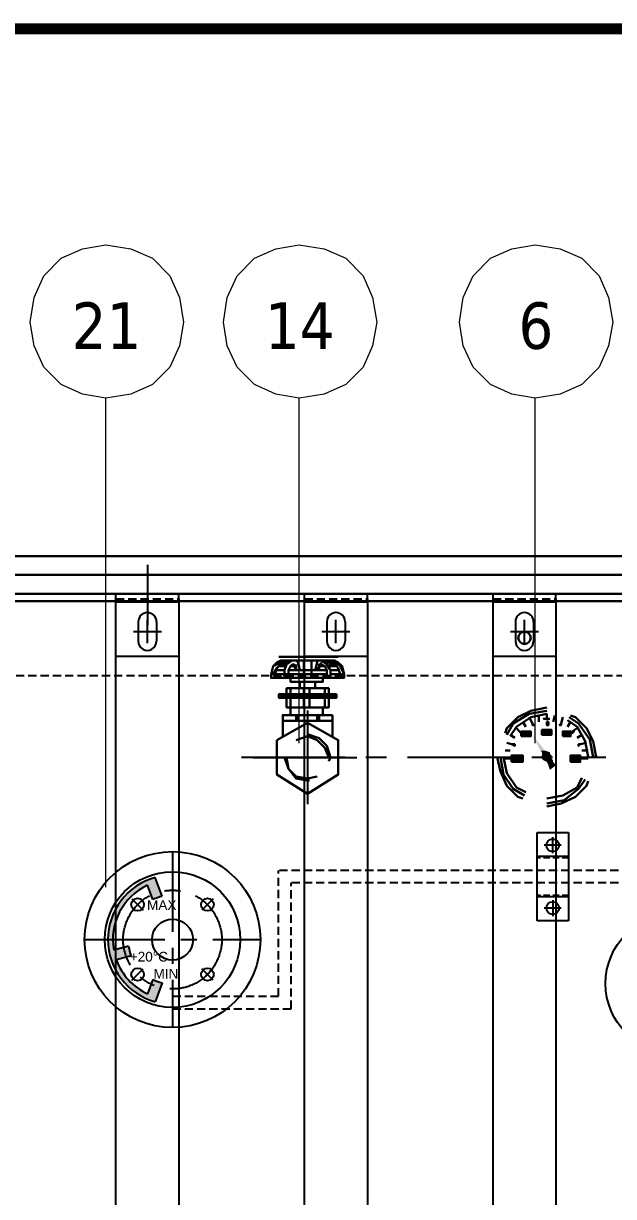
# Model space of a CAD drawing. Header units: millimetres. Extents: x 183355 to 194386, y -190559 to -183233.
# Drawn here: x 185954 to 186423, y -184408 to -183475 of the extents above; entities that cross this region are included whole.
import ezdxf

# ---------------------------------------------------------------- set-up
doc = ezdxf.new("R2010")
doc.units = ezdxf.units.MM
doc.header["$LTSCALE"] = 13
for name, pattern in [('CENTER', [50.8, 31.75, -6.35, 6.35, -6.35]), ('CENTER2', [1.125, 0.75, -0.125, 0.125, -0.125]), ('CENTERX2', [101.6, 63.5, -12.7, 12.7, -12.7]), ('DASHED', [0.75, 0.5, -0.25]), ('HIDDEN', [9.525, 6.35, -3.175])]:
    doc.linetypes.add(name, pattern=pattern)
doc.layers.get('0').update_dxf_attribs({"color": 1, "linetype": 'CENTER'})
for name, color, linetype in [('1', 4, 'Continuous'), ('2细线层', 4, 'Continuous'), ('3', 6, 'HIDDEN'), ('3中心线层', 1, 'CENTER'), ('4虚线层', 6, 'DASHED'), ('PDF_几何图形', 7, 'Continuous'), ('粗实线', 4, 'Continuous')]:
    doc.layers.add(name, color=color, linetype=linetype)
doc.layers.add('标注、文本', color=3, linetype='Continuous', lineweight=25)
doc.layers.add('铁心', color=3, linetype='Continuous', lineweight=0)
doc.styles.add('Note Text (ANSI)', font='arial.ttf')
doc.styles.add('Tahoma$001', font='tahoma.ttf', dxfattribs={"height": 2.159784})

# ---------------------------------------------------------------- blocks, each defined once
blk = doc.blocks.new('A$C611D0E0A')
at = {"layer": '粗实线', "lineweight": 30}
h = blk.add_hatch(color=256, dxfattribs=at)
h.dxf.hatch_style = 2
h.paths.add_polyline_path([(0.931, 2.201), (0.931, 2.159), (0.974, 2.159)])
h = blk.add_hatch(color=256, dxfattribs=at)
h.dxf.hatch_style = 2
h.paths.add_polyline_path([(1.693, 2.201), (1.651, 2.159), (1.693, 2.159)])
h = blk.add_hatch(color=256, dxfattribs=at)
h.dxf.hatch_style = 2
h.paths.add_polyline_path([(0.593, 1.99), (0.635, 1.99), (0.635, 1.947)])
h = blk.add_hatch(color=256, dxfattribs=at)
h.dxf.hatch_style = 2
h.paths.add_polyline_path([(0.635, 1.863), (0.889, 1.863), (0.889, 1.99), (0.635, 1.99)])
h = blk.add_hatch(color=256, dxfattribs=at)
h.dxf.hatch_style = 2
h.paths.add_polyline_path([(0.931, 1.905), (1.143, 1.482), (1.27, 1.482)])
h = blk.add_hatch(color=256, dxfattribs=at)
h.dxf.hatch_style = 2
h.paths.add_polyline_path([(1.185, 1.905), (1.439, 1.905), (1.439, 2.032), (1.185, 2.032)])
h = blk.add_hatch(color=256, dxfattribs=at)
h.dxf.hatch_style = 2
h.paths.add_polyline_path([(1.736, 1.863), (1.947, 1.863), (1.947, 1.99), (1.736, 1.99)])
h = blk.add_hatch(color=256, dxfattribs=at)
h.dxf.hatch_style = 2
h.paths.add_polyline_path([(1.99, 1.99), (1.947, 1.947), (1.99, 1.947)])
h = blk.add_hatch(color=256, dxfattribs=at)
h.dxf.hatch_style = 2
h.paths.add_polyline_path([(1.99, 1.99), (2.032, 1.99), (1.99, 1.947)])
h = blk.add_hatch(color=256, dxfattribs=at)
h.dxf.hatch_style = 2
h.paths.add_polyline_path([(0.423, 1.651), (0.466, 1.651), (0.466, 1.609)])
h = blk.add_hatch(color=256, dxfattribs=at)
h.dxf.hatch_style = 2
h.paths.add_polyline_path([(2.159, 1.651), (2.201, 1.651), (2.159, 1.609)])
h = blk.add_hatch(color=256, dxfattribs=at)
h.dxf.hatch_style = 2
h.paths.add_polyline_path([(0.381, 1.185), (0.677, 1.185), (0.677, 1.355), (0.381, 1.355)])
h = blk.add_hatch(color=256, dxfattribs=at)
h.dxf.hatch_style = 2
h.paths.add_polyline_path([(1.143, 1.482), (1.185, 1.439), (1.397, 1.439)])
h = blk.add_hatch(color=256, dxfattribs=at)
h.dxf.hatch_style = 2
h.paths.add_polyline_path([(1.143, 1.482), (1.27, 1.482), (1.397, 1.439)])
h = blk.add_hatch(color=256, dxfattribs=at)
h.dxf.hatch_style = 2
h.paths.add_polyline_path([(1.185, 1.355), (1.143, 1.312), (1.439, 1.312)])
h = blk.add_hatch(color=256, dxfattribs=at)
h.dxf.hatch_style = 2
h.paths.add_polyline_path([(1.143, 1.312), (1.185, 1.27), (1.439, 1.27)])
h = blk.add_hatch(color=256, dxfattribs=at)
h.dxf.hatch_style = 2
h.paths.add_polyline_path([(1.143, 1.312), (1.439, 1.312), (1.439, 1.27)])
h = blk.add_hatch(color=256, dxfattribs=at)
h.dxf.hatch_style = 2
h.paths.add_polyline_path([(1.185, 1.439), (1.185, 1.397), (1.397, 1.397)])
h = blk.add_hatch(color=256, dxfattribs=at)
h.dxf.hatch_style = 2
h.paths.add_polyline_path([(1.185, 1.439), (1.397, 1.439), (1.397, 1.397)])
h = blk.add_hatch(color=256, dxfattribs=at)
h.dxf.hatch_style = 2
h.paths.add_polyline_path([(1.185, 1.397), (1.185, 1.355), (1.439, 1.355)])
h = blk.add_hatch(color=256, dxfattribs=at)
h.dxf.hatch_style = 2
h.paths.add_polyline_path([(1.185, 1.397), (1.397, 1.397), (1.439, 1.355)])
h = blk.add_hatch(color=256, dxfattribs=at)
h.dxf.hatch_style = 2
h.paths.add_polyline_path([(1.185, 1.355), (1.439, 1.355), (1.439, 1.312)])
h = blk.add_hatch(color=256, dxfattribs=at)
h.dxf.hatch_style = 2
h.paths.add_polyline_path([(1.185, 1.27), (1.228, 1.228), (1.482, 1.228)])
h = blk.add_hatch(color=256, dxfattribs=at)
h.dxf.hatch_style = 2
h.paths.add_polyline_path([(1.185, 1.27), (1.439, 1.27), (1.482, 1.228)])
h = blk.add_hatch(color=256, dxfattribs=at)
h.dxf.hatch_style = 2
h.paths.add_polyline_path([(1.947, 1.185), (2.201, 1.185), (2.201, 1.355), (1.947, 1.355)])
h = blk.add_hatch(color=256, dxfattribs=at)
h.dxf.hatch_style = 2
h.paths.add_polyline_path([(1.228, 1.228), (1.312, 1.185), (1.482, 1.185)])
h = blk.add_hatch(color=256, dxfattribs=at)
h.dxf.hatch_style = 2
h.paths.add_polyline_path([(1.228, 1.228), (1.482, 1.228), (1.482, 1.185)])
h = blk.add_hatch(color=256, dxfattribs=at)
h.dxf.hatch_style = 2
h.paths.add_polyline_path([(1.312, 1.185), (1.355, 1.101), (1.566, 1.101)])
h = blk.add_hatch(color=256, dxfattribs=at)
h.dxf.hatch_style = 2
h.paths.add_polyline_path([(1.312, 1.185), (1.482, 1.185), (1.566, 1.101)])
h = blk.add_hatch(color=256, dxfattribs=at)
h.dxf.hatch_style = 2
h.paths.add_polyline_path([(1.355, 1.101), (1.566, 1.101), (1.397, 0.974)])
for points in [[(1.312, 2.625), (0.889, 2.54), (0.55, 2.371), (0.254, 2.074), (0.212, 1.947)], [(1.312, 2.54), (0.847, 2.455), (0.423, 2.201), (0.254, 1.905)], [(1.312, 2.455), (0.889, 2.371), (0.508, 2.117), (0.339, 1.863)], [(2.413, 1.312), (2.328, 1.736), (2.117, 2.117), (1.863, 2.286)], [(2.54, 1.312), (2.455, 1.778), (2.159, 2.201), (1.905, 2.371)], [(2.625, 1.312), (2.54, 1.736), (2.371, 2.074), (2.074, 2.371), (1.947, 2.413)], [(0, 1.312), (0.085, 0.931), (0.254, 0.55), (0.55, 0.254), (0.677, 0.212)], [(0.085, 1.312), (0.169, 0.847), (0.423, 0.466), (0.72, 0.296)], [(0.169, 1.312), (0.254, 0.889), (0.508, 0.508), (0.762, 0.381)], [(2.54, 1.312), (2.54, 1.355)], [(2.625, 1.312), (2.625, 1.355)], [(1.312, 0.212), (1.736, 0.296), (2.117, 0.508), (2.244, 0.762)], [(1.312, 0.085), (1.778, 0.169), (2.159, 0.466), (2.328, 0.72)], [(1.312, 0), (1.693, 0.085), (2.074, 0.254), (2.371, 0.55), (2.413, 0.677)]]:
    blk.add_lwpolyline(points, dxfattribs=at)
for points in [[(0.931, 2.201), (0.974, 2.159), (0.931, 2.159)], [(1.397, 2.328), (1.228, 2.328)], [(1.312, 2.244), (1.312, 2.201), (1.312, 2.159), (1.355, 2.159), (1.355, 2.201), (1.355, 2.244)], [(1.693, 2.201), (1.693, 2.159), (1.651, 2.159)], [(1.693, 2.201), (1.651, 2.159), (1.693, 2.159)], [(0.593, 1.99), (0.635, 1.947)], [(0.635, 1.863), (0.889, 1.863), (0.889, 1.99), (0.635, 1.99)], [(1.185, 1.905), (1.439, 1.905), (1.439, 2.032), (1.185, 2.032)], [(1.736, 1.863), (1.947, 1.863), (1.947, 1.99), (1.736, 1.99)], [(2.032, 1.99), (1.99, 1.947), (1.947, 1.947), (1.99, 1.99)], [(1.99, 1.99), (1.947, 1.947), (1.99, 1.947), (2.032, 1.99)], [(0.381, 1.651), (0.466, 1.609), (0.466, 1.651), (0.423, 1.651)], [(2.201, 1.651), (2.159, 1.609), (2.159, 1.651)], [(2.201, 1.651), (2.159, 1.609), (2.159, 1.651)], [(0.339, 1.27), (0.381, 1.27)], [(0.381, 1.185), (0.677, 1.185), (0.677, 1.355), (0.381, 1.355)], [(1.947, 1.185), (2.201, 1.185), (2.201, 1.355), (1.947, 1.355)], [(2.286, 1.27), (2.201, 1.27)], [(2.286, 1.27), (2.201, 1.27)]]:
    blk.add_lwpolyline(points, close=True, dxfattribs=at)
for points in [[(0.677, 2.244), (0.677, 2.244), (0.762, 2.117), (0.762, 2.117)], [(0.847, 2.371), (0.847, 2.371), (0.931, 2.201), (0.931, 2.201)], [(1.101, 2.413), (1.101, 2.413), (1.101, 2.244), (1.101, 2.244)], [(1.312, 2.455), (1.312, 2.455), (1.312, 2.286), (1.312, 2.286)], [(1.524, 2.413), (1.524, 2.413), (1.482, 2.244), (1.482, 2.244)], [(1.736, 2.371), (1.736, 2.371), (1.693, 2.201), (1.693, 2.201)], [(1.947, 2.244), (1.947, 2.244), (1.863, 2.117), (1.863, 2.117)], [(0.339, 1.905), (0.339, 1.905), (0.466, 1.82), (0.466, 1.82)], [(0.508, 2.074), (0.508, 2.074), (0.593, 1.99), (0.593, 1.99)], [(2.117, 2.074), (2.117, 2.074), (1.99, 1.99), (1.99, 1.99)], [(2.244, 1.905), (2.244, 1.905), (2.117, 1.82), (2.117, 1.82)], [(0.254, 1.693), (0.254, 1.693), (0.381, 1.651), (0.381, 1.651)], [(2.371, 1.693), (2.371, 1.693), (2.201, 1.651), (2.201, 1.651)], [(0.169, 1.27), (0.169, 1.27), (0.339, 1.27), (0.339, 1.27)], [(0.212, 1.482), (0.212, 1.482), (0.339, 1.482), (0.339, 1.482)], [(2.413, 1.482), (2.413, 1.482), (2.244, 1.482), (2.244, 1.482)], [(2.413, 1.27), (2.413, 1.27), (2.286, 1.27), (2.286, 1.27)], [(2.413, 1.312), (2.413, 1.312), (2.413, 1.355), (2.413, 1.355)]]:
    blk.add_open_spline(points, degree=3, dxfattribs=at)
blk = doc.blocks.new('A$C1C912F39')
at = {"layer": 'PDF_几何图形'}
blk.add_circle((55.46, 81.31), 55.46, dxfattribs=at)
blk = doc.blocks.new('fgffg')
blk.add_hatch(color=256).paths.add_polyline_path([(26283.3, -83546.9, -0.054749), (26292.7, -83543.5), (26285.6, -83524, 0.757864), (26285.6, -83652), (26292.7, -83632.5, -0.054749), (26283.3, -83629), (26277.9, -83643.8, -0.201943), (26245.7, -83608.7), (26260.9, -83604.6, -0.054749), (26258.3, -83594.9), (26243.1, -83599, -0.342707), (26277.9, -83532.1)])
for p, q in [((26292.7, -83543.5), (26285.6, -83524)), ((26283.3, -83546.9), (26277.9, -83532.1)), ((26258.3, -83594.9), (26243.1, -83599)), ((26260.9, -83604.6), (26245.7, -83608.7)), ((26283.3, -83629), (26277.9, -83643.8)), ((26292.7, -83632.5), (26285.6, -83652))]:
    blk.add_line(p, q)
for radius, start, end in [(66.5, 105.6856, 254.3144), (61.5, 114.6661, 190.3339), (45.8, 103.7325, 116.2675), (45.8, 188.7325, 201.2675), (61.5, 199.6661, 245.3339), (45.8, 243.7325, 256.2675)]:
    blk.add_arc((26303.6, -83588), radius, start, end)
blk = doc.blocks.new('A$C6F763E90')
at = {"layer": '1', "color": 1, "linetype": 'CENTERX2', "lineweight": -3, "ltscale": 0.1}
for p, q in [((90.5, 181.1), (90.5, 0)), ((48.8, 132.3), (60.4, 120.7)), ((132.3, 132.3), (120.7, 120.7)), ((0, 90.5), (181.1, 90.5)), ((48.8, 48.8), (60.4, 60.4)), ((132.3, 48.8), (120.7, 60.4))]:
    blk.add_line(p, q, dxfattribs=at)
blk.add_circle((90.5, 90.5), 50.8, dxfattribs=at)
at = {"layer": '2细线层'}
for centre, radius in [((90.5, 90.5), 90.5), ((90.5, 90.5), 69.8), ((54.6, 126.5), 6.5), ((126.5, 126.5), 6.5), ((90.5, 90.5), 21.1), ((54.6, 54.6), 6.5), ((126.5, 54.6), 6.5)]:
    blk.add_circle(centre, radius, dxfattribs=at)
blk.add_blockref('fgffg', (-26213, 83678.5), dxfattribs=at)
at = {"layer": '2细线层', "style": 'Note Text (ANSI)'}
for s, p in [('MAX', (64.3, 121)), ('+20%%DC', (46.5, 67.9)), ('MIN', (70.9, 50.4))]:
    blk.add_text(s, height=10, dxfattribs=at).set_placement(p)
blk = doc.blocks.new('A$C7FBB5A69')
at = {"layer": '1'}
for p, q in [((0, 0), (0, 70)), ((0, 70), (25, 70)), ((25, 70), (25, 0)), ((25, 50.95), (0, 50.95)), ((25, 19.05), (0, 19.05)), ((25, 0), (0, 0))]:
    blk.add_line(p, q, dxfattribs=at)
for centre in [(12.5, 60), (12.5, 10)]:
    blk.add_circle(centre, 5, dxfattribs=at)
at = {"layer": '3', "ltscale": 0.06}
for p, q in [((25, 50), (0, 50)), ((25, 20), (0, 20))]:
    blk.add_line(p, q, dxfattribs=at)
at = {"layer": '3中心线层'}
for p, q in [((12.5, 53.61), (12.5, 66.39)), ((19.3, 60), (5.7, 60)), ((19.3, 10), (5.7, 10)), ((12.5, 16.39), (12.5, 3.61))]:
    blk.add_line(p, q, dxfattribs=at)
blk = doc.blocks.new('A$C14EE7FD3')
at = {"color": 1, "linetype": 'CENTER', "ltscale": 0.8}
for p, q in [((30, 13.84), (30, 36.16)), ((39.21, 25), (20.79, 25))]:
    blk.add_line(p, q, dxfattribs=at)
at = {"layer": '1'}
for p, q in [((4, 50), (0, 50)), ((0, 50), (0, 0)), ((4, 50), (50, 50)), ((50, 50), (50, 0)), ((22.25, 32.25), (37.75, 32.25)), ((22.25, 17.75), (37.75, 17.75)), ((4, 0), (0, 0)), ((50, 0), (4, 0))]:
    blk.add_line(p, q, dxfattribs=at)
for centre, start, end in [((22.25, 25), 90, 270), ((37.75, 25), 270, 90)]:
    blk.add_arc(centre, 7.25, start, end, dxfattribs=at)
at = {"layer": '4虚线层'}
blk.add_line((4, 0), (4, 50), dxfattribs=at)
blk = doc.blocks.new('A$C27D37FBA')
at = {"layer": '1', "color": 1, "linetype": 'CENTERX2', "lineweight": -3, "ltscale": 0.1}
for p, q in [((43.28, 74.34), (43.28, 0)), ((0, 37.17), (86.57, 37.17))]:
    blk.add_line(p, q, dxfattribs=at)
at = {"layer": '粗实线', "lineweight": 30}
for points in [[(21.92, 114.15), (18.86, 112.62), (15.81, 109.57)], [(21.92, 112.62), (18.86, 111.1), (15.81, 109.57)], [(34.13, 114.15), (31.07, 114.15), (26.5, 111.1), (24.97, 106.52)], [(37.18, 106.52), (35.65, 112.62), (34.13, 114.15)], [(49.39, 106.52), (50.92, 112.62), (50.92, 114.15)], [(61.6, 106.52), (58.55, 111.1), (53.97, 114.15)], [(70.76, 109.57), (67.71, 112.62), (64.65, 114.15)], [(69.23, 109.57), (67.71, 111.1), (64.65, 112.62)], [(72.28, 103.46), (72.28, 100.41), (14.28, 100.41), (14.28, 103.46)], [(61.6, 103.46), (72.28, 103.46), (72.28, 100.41), (14.28, 100.41), (14.28, 103.46), (24.97, 103.46)], [(21.92, 111.1), (20.39, 109.57), (18.86, 108.04)], [(21.92, 109.57), (20.39, 109.57), (18.86, 108.04)], [(31.07, 111.1), (29.55, 109.57), (28.02, 106.52)], [(31.07, 109.57), (29.55, 109.57), (28.02, 106.52)], [(28.02, 100.41), (28.02, 106.52), (28.02, 103.46)], [(28.02, 103.46), (58.55, 103.46)], [(34.13, 106.52), (34.13, 109.57), (32.6, 111.1)], [(34.13, 106.52), (32.6, 109.57)], [(34.13, 109.57), (34.13, 111.1)], [(53.97, 111.1), (52.44, 111.1), (52.44, 109.57), (52.44, 106.52)], [(53.97, 109.57), (52.44, 109.57)], [(58.55, 106.52), (57.02, 109.57), (53.97, 111.1)], [(58.55, 106.52), (57.02, 109.57), (53.97, 109.57)], [(58.55, 100.41), (58.55, 106.52), (58.55, 103.46)], [(67.71, 108.04), (66.18, 109.57), (64.65, 111.1)], [(67.71, 108.04), (66.18, 109.57), (64.65, 109.57)], [(26.5, 87.54), (26.5, 92.12), (60.07, 92.12), (60.07, 87.54)], [(60.07, 84.49), (60.07, 76.85), (26.5, 76.85), (26.5, 84.49)], [(60.07, 37.17), (57.02, 44.8), (50.92, 50.91), (43.28, 53.96), (34.13, 50.91)], [(60.07, 34.12), (61.6, 37.17), (58.55, 46.33), (52.44, 52.43), (43.28, 55.49)], [(60.07, 37.17), (60.07, 38.7)], [(24.97, 37.17), (28.02, 28.01), (34.13, 20.38), (43.28, 18.85), (44.81, 18.85)], [(26.5, 37.17), (28.02, 28.01), (34.13, 21.91), (43.28, 20.38), (50.92, 21.91)]]:
    blk.add_lwpolyline(points, dxfattribs=at)
for points in [[(55.5, 100.41), (55.5, 97.36), (29.55, 97.36), (29.55, 100.41)], [(49.39, 97.36), (49.39, 92.12), (37.18, 92.12), (37.18, 97.36)], [(66.18, 87.54), (66.18, 86.01), (20.39, 86.01), (20.39, 87.54)], [(66.18, 86.01), (66.18, 84.49), (20.39, 84.49), (20.39, 86.01)], [(55.5, 76.85), (55.5, 70.75), (29.55, 70.75), (29.55, 76.85)], [(63.13, 70.75), (63.13, 66.17), (23.44, 66.17), (23.44, 70.75)], [(18.86, 50.91), (18.86, 23.43), (43.28, 8.17), (67.71, 23.43), (67.71, 50.91), (43.28, 64.64)]]:
    blk.add_lwpolyline(points, close=True, dxfattribs=at)
for points in [[(20.39, 117.2), (20.39, 117.2), (67.71, 117.2), (67.71, 117.2)], [(21.92, 114.15), (21.92, 114.15), (64.65, 114.15), (64.65, 114.15)], [(21.92, 112.62), (21.92, 112.62), (28.02, 112.62), (28.02, 112.62)], [(40.23, 114.15), (40.23, 114.15), (40.23, 100.41), (40.23, 100.41)], [(46.34, 114.15), (46.34, 114.15), (46.34, 100.41), (46.34, 100.41)], [(53.97, 114.15), (53.97, 114.15), (50.92, 114.15), (50.92, 114.15)], [(50.92, 112.62), (50.92, 112.62), (50.92, 114.15), (50.92, 114.15)], [(53.97, 111.1), (53.97, 111.1), (53.97, 112.62), (53.97, 112.62)], [(64.65, 112.62), (64.65, 112.62), (57.02, 112.62), (57.02, 112.62)], [(14.28, 103.46), (14.28, 103.46), (15.81, 109.57), (15.81, 109.57)], [(14.28, 103.46), (14.28, 103.46), (15.81, 109.57), (15.81, 109.57)], [(15.81, 103.46), (15.81, 103.46), (18.86, 108.04), (18.86, 108.04)], [(17.34, 103.46), (17.34, 103.46), (18.86, 108.04), (18.86, 108.04)], [(24.97, 103.46), (24.97, 103.46), (17.34, 103.46), (17.34, 103.46)], [(18.86, 106.52), (18.86, 106.52), (24.97, 106.52), (24.97, 106.52)], [(21.92, 111.1), (21.92, 111.1), (26.5, 111.1), (26.5, 111.1)], [(21.92, 109.57), (21.92, 109.57), (26.5, 109.57), (26.5, 109.57)], [(24.97, 106.52), (24.97, 106.52), (24.97, 100.41), (24.97, 100.41)], [(24.97, 103.46), (24.97, 103.46), (28.02, 103.46), (28.02, 103.46)], [(28.02, 106.52), (28.02, 106.52), (58.55, 106.52), (58.55, 106.52)], [(58.55, 103.46), (58.55, 103.46), (28.02, 103.46), (28.02, 103.46)], [(31.07, 111.1), (31.07, 111.1), (32.6, 111.1), (32.6, 111.1)], [(31.07, 109.57), (31.07, 109.57), (32.6, 109.57), (32.6, 109.57)], [(52.44, 109.57), (52.44, 109.57), (50.92, 106.52), (50.92, 106.52)], [(53.97, 109.57), (53.97, 109.57), (53.97, 111.1), (53.97, 111.1)], [(64.65, 111.1), (64.65, 111.1), (60.07, 111.1), (60.07, 111.1)], [(64.65, 109.57), (64.65, 109.57), (60.07, 109.57), (60.07, 109.57)], [(61.6, 106.52), (61.6, 106.52), (67.71, 106.52), (67.71, 106.52)], [(67.71, 106.52), (67.71, 106.52), (61.6, 106.52), (61.6, 106.52)], [(61.6, 106.52), (61.6, 106.52), (61.6, 100.41), (61.6, 100.41)], [(72.28, 103.46), (72.28, 103.46), (61.6, 103.46), (61.6, 103.46)], [(61.6, 103.46), (61.6, 103.46), (69.23, 103.46), (69.23, 103.46)], [(69.23, 103.46), (69.23, 103.46), (67.71, 108.04), (67.71, 108.04)], [(69.23, 103.46), (69.23, 103.46), (67.71, 108.04), (67.71, 108.04)], [(72.28, 103.46), (72.28, 103.46), (69.23, 109.57), (69.23, 109.57)], [(72.28, 103.46), (72.28, 103.46), (70.76, 109.57), (70.76, 109.57)], [(72.28, 100.41), (72.28, 100.41), (72.28, 103.46), (72.28, 103.46)], [(29.55, 92.12), (29.55, 92.12), (29.55, 87.54), (29.55, 87.54)], [(29.55, 84.49), (29.55, 84.49), (29.55, 76.85), (29.55, 76.85)], [(40.23, 92.12), (40.23, 92.12), (40.23, 87.54), (40.23, 87.54)], [(40.23, 84.49), (40.23, 84.49), (40.23, 76.85), (40.23, 76.85)], [(44.81, 92.12), (44.81, 92.12), (44.81, 87.54), (44.81, 87.54)], [(44.81, 84.49), (44.81, 84.49), (44.81, 76.85), (44.81, 76.85)], [(57.02, 92.12), (57.02, 92.12), (57.02, 87.54), (57.02, 87.54)], [(57.02, 84.49), (57.02, 84.49), (57.02, 76.85), (57.02, 76.85)], [(23.44, 66.17), (23.44, 66.17), (23.44, 53.96), (23.44, 53.96)], [(34.13, 70.75), (34.13, 70.75), (34.13, 66.17), (34.13, 66.17)], [(35.65, 70.75), (35.65, 70.75), (35.65, 66.17), (35.65, 66.17)], [(50.92, 70.75), (50.92, 70.75), (50.92, 66.17), (50.92, 66.17)], [(52.44, 70.75), (52.44, 70.75), (52.44, 66.17), (52.44, 66.17)], [(63.13, 66.17), (63.13, 66.17), (63.13, 53.96), (63.13, 53.96)]]:
    blk.add_open_spline(points, degree=3, dxfattribs=at)

msp = doc.modelspace()

# ---------------------------------------------------------------- linework, layer by layer
at = {"layer": '1', "color": 1, "linetype": 'CENTERX2', "lineweight": -3, "ltscale": 0.1}
msp.add_line((186126.947, -184058.99), (186416.922, -184058.99), dxfattribs=at)
at = {"layer": '1', "const_width": 8.634}
msp.add_lwpolyline([(183995.863, -190287.936), (193468.183, -190287.936), (193468.183, -183479.706), (183995.863, -183479.706), (183995.863, -190287.936)], dxfattribs=at)
at = {"layer": '3中心线层', "linetype": 'CENTER2', "lineweight": -3, "ltscale": 10}
msp.add_line((186052.237, -183906.057), (186052.237, -183953.853), dxfattribs=at)
at = {"layer": '4虚线层'}
for p, q in [((184992.215, -183993.969), (186712.215, -183993.969)), ((186156.562, -184249.039), (186156.562, -184148.969)), ((186846.215, -184148.969), (186156.562, -184148.969)), ((186166.562, -184259.039), (186166.562, -184158.969)), ((186846.215, -184158.969), (186166.562, -184158.969)), ((186072.215, -184249.039), (186156.562, -184249.039)), ((186072.215, -184259.039), (186166.562, -184259.039))]:
    msp.add_line(p, q, dxfattribs=at)
at = {"layer": '标注、文本', "color": 2}
for p, q in [((186027.215, -184733.952), (186027.215, -183935.453)), ((186027.215, -183935.453), (186077.215, -183935.453)), ((186077.215, -183935.453), (186077.215, -184733.952)), ((186177.215, -184533.952), (186177.215, -183935.453)), ((186177.215, -183935.453), (186227.215, -183935.453)), ((186227.215, -183935.453), (186227.215, -184533.952)), ((186327.215, -184733.97), (186327.215, -183935.471)), ((186327.215, -183935.471), (186377.215, -183935.471)), ((186377.215, -183935.471), (186377.215, -184733.97))]:
    msp.add_line(p, q, dxfattribs=at)
at = {"layer": '粗实线', "lineweight": 30}
for p, q in [((186852.215, -183898.971), (184852.215, -183898.971)), ((186852.215, -183913.971), (184852.215, -183913.971)), ((186852.215, -183928.971), (184852.215, -183928.971)), ((186846.215, -183934.971), (184858.215, -183934.971))]:
    msp.add_line(p, q, dxfattribs=at)
msp.add_circle((186352.215, -183963.989), 5, dxfattribs=at)
at = {"layer": '铁心'}
for points in [[(185959.006, -183713.089), (185962.018, -183693.21), (185969.849, -183676.042), (185983.704, -183662.188), (186000.57, -183654.658), (186019.244, -183651.345), (186039.122, -183654.658), (186056.29, -183662.188), (186070.144, -183676.042), (186077.674, -183693.21), (186080.987, -183713.089), (186077.674, -183731.762), (186070.144, -183748.629), (186056.29, -183762.483), (186039.122, -183770.314), (186019.244, -183773.326), (186000.57, -183770.314), (185983.704, -183762.483), (185969.849, -183748.629), (185962.018, -183731.762)], [(186112.712, -183713.089), (186115.724, -183693.21), (186123.555, -183676.042), (186137.41, -183662.188), (186154.276, -183654.658), (186172.95, -183651.345), (186192.828, -183654.658), (186209.996, -183662.188), (186223.85, -183676.042), (186231.38, -183693.21), (186234.693, -183713.089), (186231.38, -183731.762), (186223.85, -183748.629), (186209.996, -183762.483), (186192.828, -183770.314), (186172.95, -183773.326), (186154.276, -183770.314), (186137.41, -183762.483), (186123.555, -183748.629), (186115.724, -183731.762)], [(186300.468, -183713.089), (186303.48, -183693.21), (186311.311, -183676.042), (186325.166, -183662.188), (186342.032, -183654.658), (186360.706, -183651.345), (186380.584, -183654.658), (186397.752, -183662.188), (186411.607, -183676.042), (186419.136, -183693.21), (186422.449, -183713.089), (186419.136, -183731.762), (186411.607, -183748.629), (186397.752, -183762.483), (186380.584, -183770.314), (186360.706, -183773.326), (186342.032, -183770.314), (186325.166, -183762.483), (186311.311, -183748.629), (186303.48, -183731.762)]]:
    msp.add_lwpolyline(points, close=True, dxfattribs=at)
for points in [[(186019.244, -184162.415), (186019.244, -183773.326), (186019.244, -183773.326)], [(186172.95, -184047.76), (186172.95, -183773.326), (186172.95, -183773.326)], [(186360.706, -184047.76), (186360.706, -183773.326), (186360.706, -183773.326)]]:
    msp.add_lwpolyline(points, dxfattribs=at)

# ---------------------------------------------------------------- block references
at = {"layer": '标注、文本', "rotation": 270}
for p in [(186027.215, -183928.971), (186177.215, -183928.971), (186327.215, -183928.971)]:
    msp.add_blockref('A$C14EE7FD3', p, dxfattribs=at)
at = {"layer": '标注、文本'}
for name, p in [('A$C27D37FBA', (186136.386, -184096.243)), ('A$C7FBB5A69', (186362.215, -184188.969)), ('A$C1C912F39', (186416.723, -184320.28))]:
    msp.add_blockref(name, p, dxfattribs=at)
for name, p, xscale, yscale, zscale in [('A$C611D0E0A', (186330.551, -184098.201), 30, 30, 30), ('A$C6F763E90', (186002.215, -184273.969), 0.7730535615701228, 0.7730535615701228, 0.7730535615684708)]:
    msp.add_blockref(name, p, dxfattribs=dict(at, xscale=xscale, yscale=yscale, zscale=zscale))

# ---------------------------------------------------------------- texts
at = {"layer": '铁心', "style": 'Tahoma$001'}
for s, height, p in [('21', 36.9515, (185991.956, -183734.172)), ('14', 36.9515, (186145.662, -183734.172)), ('6', 36.952, (186347.423, -183734.172))]:
    msp.add_text(s, height=height, dxfattribs=at).set_placement(p)

doc.saveas('drawing.dxf')
